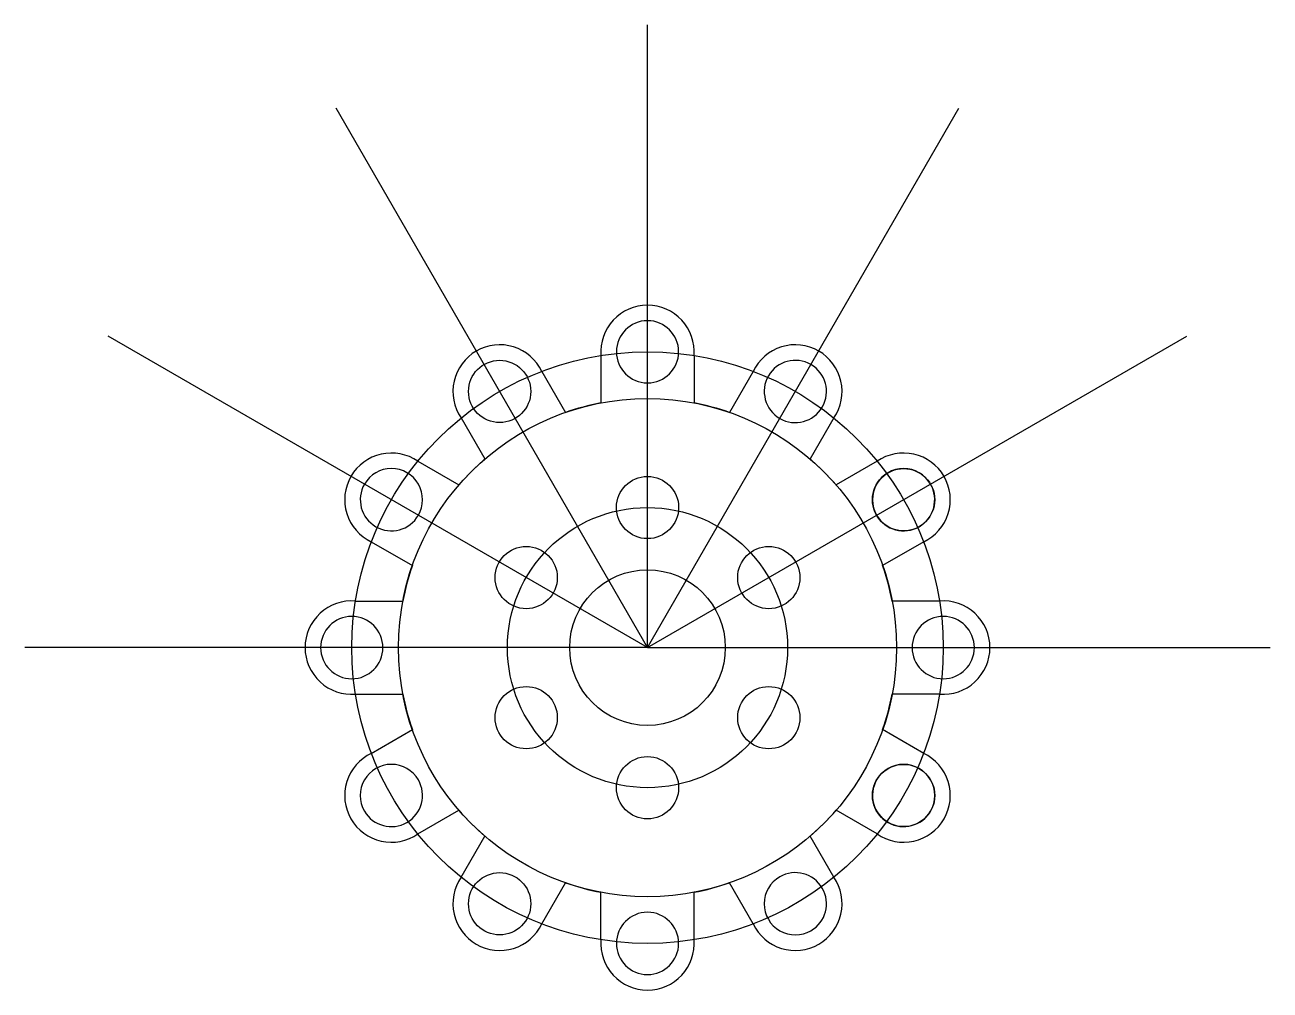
# Model space of a CAD drawing. Header units: inches. Extents: x -3.1 to 36.9, y 4.8 to 35.8.
import ezdxf

# ---------------------------------------------------------------- set-up
doc = ezdxf.new("R2010")
doc.units = ezdxf.units.IN
doc.header["$MEASUREMENT"] = 0
doc.layers.add('Layer1', color=3, linetype='Continuous')
doc.layers.add('Layer2', color=4, linetype='Continuous')

msp = doc.modelspace()

# ---------------------------------------------------------------- linework, layer by layer
for p, q in [((15.375, 25.166), (15.375, 23.643)), ((18.365, 25.166), (18.365, 23.643)), ((13.474, 24.656), (14.235, 23.338)), ((20.266, 24.656), (19.504, 23.338)), ((10.884, 23.161), (11.645, 21.843)), ((22.856, 23.161), (22.094, 21.843)), ((9.493, 21.77), (10.811, 21.009)), ((24.247, 21.77), (22.928, 21.009)), ((7.998, 19.18), (9.316, 18.419)), ((25.742, 19.18), (24.424, 18.419)), ((7.488, 17.279), (9.011, 17.279)), ((26.251, 17.279), (24.729, 17.279)), ((7.488, 14.289), (9.011, 14.289)), ((26.251, 14.289), (24.729, 14.289)), ((7.998, 12.388), (9.316, 13.15)), ((25.742, 12.388), (24.424, 13.15)), ((9.493, 9.798), (10.811, 10.56)), ((24.247, 9.798), (22.928, 10.56)), ((10.884, 8.407), (11.645, 9.726)), ((22.856, 8.407), (22.094, 9.726)), ((13.474, 6.912), (14.235, 8.23)), ((20.266, 6.912), (19.504, 8.23)), ((15.375, 6.403), (15.375, 7.925)), ((18.365, 6.403), (18.365, 7.925))]:
    msp.add_line(p, q)
for centre, radius in [((12.12, 24.011), 1), ((16.87, 20.284), 1), ((12.973, 18.034), 1), ((20.767, 18.034), 1), ((20.767, 18.034), 1), ((16.87, 15.784), 2.5), ((12.973, 13.534), 1), ((20.767, 13.534), 1), ((20.767, 13.534), 1), ((16.87, 11.284), 1), ((12.12, 7.557), 1)]:
    msp.add_circle(centre, radius)
for centre, radius, start, end in [((16.87, 25.284), 1.5, 90, 184.5281), ((16.87, 25.284), 1.5, 355.4719, 90), ((16.87, 25.284), 1, 90, 270), ((16.87, 25.284), 1, 270, 90), ((12.12, 24.011), 1.5, 120, 214.5281), ((12.12, 24.011), 1.5, 25.4719, 120), ((21.62, 24.011), 1.5, 60, 154.5281), ((21.62, 24.011), 1.5, 325.4719, 60), ((21.62, 24.011), 1, 60, 240), ((21.62, 24.011), 1, 240, 60), ((16.87, 15.784), 8, 100.7728, 109.2272), ((16.87, 15.784), 8, 70.7728, 79.2272), ((8.643, 20.534), 1.5, 55.4719, 150), ((25.097, 20.534), 1.5, 30, 124.5281), ((16.87, 15.784), 8, 130.7728, 139.2272), ((16.87, 15.784), 8, 40.7728, 49.2272), ((8.643, 20.534), 1.5, 150, 244.5281), ((8.643, 20.534), 1, 330, 150), ((25.097, 20.534), 1, 30, 210), ((25.097, 20.534), 1, 30, 210), ((25.097, 20.534), 1.5, 295.4719, 30), ((8.643, 20.534), 1, 150, 330), ((25.097, 20.534), 1, 210, 30), ((16.87, 15.784), 8, 160.7728, 169.2272), ((16.87, 15.784), 8, 10.7728, 19.2272), ((7.37, 15.784), 1.5, 85.4719, 180), ((26.37, 15.784), 1.5, 0, 94.5281), ((7.37, 15.784), 1, 360, 180), ((26.37, 15.784), 1, 0, 180), ((7.37, 15.784), 1.5, 180, 274.5281), ((7.37, 15.784), 1, 180, 0), ((26.37, 15.784), 1, 180, 0), ((26.37, 15.784), 1.5, 265.4719, 360), ((16.87, 15.784), 8, 190.7728, 199.2272), ((16.87, 15.784), 8, 340.7728, 349.2272), ((8.643, 11.034), 1.5, 115.4719, 210), ((8.643, 11.034), 1, 30, 210), ((25.097, 11.034), 1, 330, 150), ((25.097, 11.034), 1.5, 330, 64.5281), ((8.643, 11.034), 1, 210, 30), ((25.097, 11.034), 1, 150, 330), ((25.097, 11.034), 1, 150, 330), ((16.87, 15.784), 8, 220.7728, 229.2272), ((16.87, 15.784), 8, 310.7728, 319.2272), ((8.643, 11.034), 1.5, 210, 304.5281), ((25.097, 11.034), 1.5, 235.4719, 330), ((12.12, 7.557), 1.5, 145.4719, 240), ((21.62, 7.557), 1, 120, 300), ((21.62, 7.557), 1, 300, 120), ((21.62, 7.557), 1.5, 300, 34.5281), ((16.87, 15.784), 8, 250.7728, 259.2272), ((16.87, 15.784), 8, 280.7728, 289.2272), ((16.87, 6.284), 1, 90, 270), ((16.87, 6.284), 1, 270, 90), ((12.12, 7.557), 1.5, 240, 334.5281), ((21.62, 7.557), 1.5, 205.4719, 300), ((16.87, 6.284), 1.5, 175.4719, 270), ((16.87, 6.284), 1.5, 270, 4.5281)]:
    msp.add_arc(centre, radius, start, end)
at = {"layer": 'Layer1'}
for q in [(16.87, 35.784), (16.87, 35.784), (6.87, 33.105), (26.87, 33.105), (26.87, 33.105), (-0.451, 25.784), (34.19, 25.784), (34.19, 25.784), (-3.13, 15.784), (36.87, 15.784)]:
    msp.add_line((16.87, 15.784), q, dxfattribs=at)
for centre, radius in [((16.87, 15.784), 9.5), ((25.097, 20.534), 1), ((16.87, 15.784), 4.5), ((25.097, 11.034), 1)]:
    msp.add_circle(centre, radius, dxfattribs=at)
at = {"layer": 'Layer2'}
msp.add_circle((16.87, 15.784), 8, dxfattribs=at)

doc.saveas('drawing.dxf')
